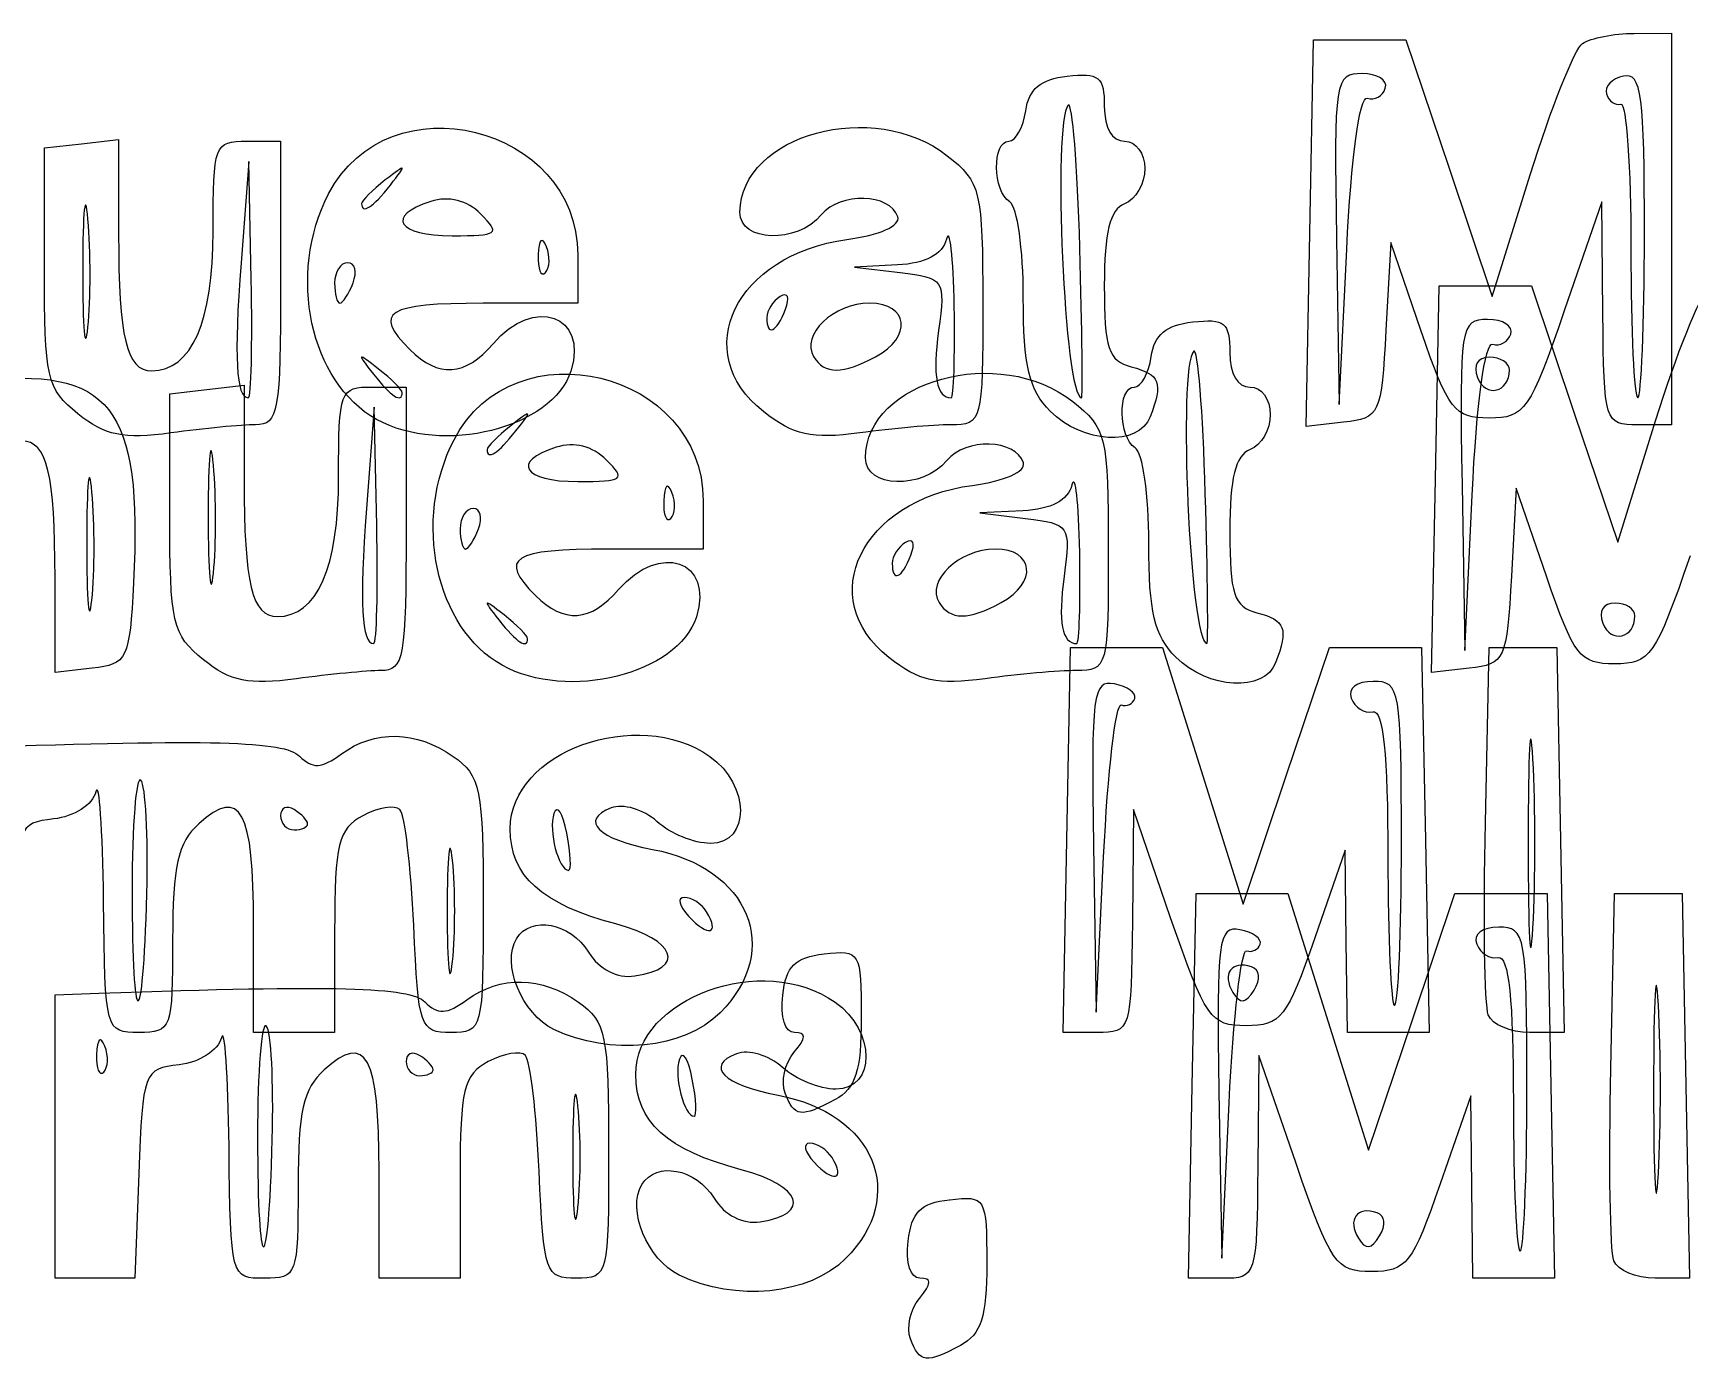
# Model space of a CAD drawing. Extents: x 0.12 to 3.39, y 0.54 to 2.4.
# Drawn here: x 2.4716 to 2.8806, y 0.5436 to 0.872 of the extents above; entities that cross this region are included whole.
import ezdxf

# ---------------------------------------------------------------- set-up
doc = ezdxf.new("R2010")
doc.units = 0
doc.layers.get('0').update_dxf_attribs({"linetype": 'CONTINUOUS'})

msp = doc.modelspace()

# ---------------------------------------------------------------- linework, layer by layer
at = {"color": 7}
for p, q in [((2.866844, 0.871981), (2.876011, 0.872036)), ((2.876011, 0.872036), (2.876011, 0.823703)), ((2.78675, 0.822635), (2.787677, 0.870365)), ((2.787677, 0.870365), (2.799063, 0.870365)), ((2.799063, 0.870365), (2.810449, 0.870365)), ((2.810449, 0.870365), (2.821104, 0.838699)), ((2.800926, 0.855949), (2.800927, 0.855949)), ((2.474343, 0.843698), (2.48351, 0.844753)), ((2.474343, 0.814231), (2.474343, 0.843698)), ((2.48351, 0.844753), (2.492676, 0.845807)), ((2.492676, 0.845807), (2.492676, 0.822525)), ((2.524343, 0.845364), (2.532676, 0.845364)), ((2.532676, 0.845364), (2.532676, 0.810364)), ((2.524808, 0.840365), (2.522909, 0.815365)), ((2.525409, 0.811198), (2.524808, 0.840365)), ((2.821104, 0.838699), (2.831758, 0.807032)), ((2.559769, 0.834531), (2.559769, 0.834531)), ((2.831758, 0.807032), (2.841126, 0.837032)), ((2.858822, 0.83037), (2.849634, 0.803703)), ((2.859083, 0.80287), (2.858822, 0.83037)), ((2.582096, 0.827374), (2.582096, 0.827374)), ((2.485122, 0.82611), (2.485121, 0.82611)), ((2.785825, 0.774909), (2.786751, 0.82264)), ((2.786751, 0.82264), (2.78675, 0.822635)), ((2.869343, 0.822276), (2.869343, 0.822276)), ((2.876011, 0.823703), (2.876011, 0.77537)), ((2.598287, 0.819323), (2.598287, 0.819323)), ((2.729962, 0.819033), (2.729963, 0.819033)), ((2.793342, 0.821199), (2.794006, 0.780365)), ((2.794006, 0.780365), (2.795841, 0.818699)), ((2.806722, 0.82037), (2.805533, 0.798703)), ((2.81415, 0.798703), (2.806722, 0.82037)), ((2.60601, 0.817288), (2.60601, 0.805365)), ((2.684932, 0.814831), (2.674343, 0.814298)), ((2.674343, 0.814298), (2.685583, 0.812923)), ((2.525409, 0.811198), (2.525409, 0.811198)), ((2.550549, 0.810365), (2.550549, 0.810365)), ((2.817727, 0.761955), (2.818653, 0.809685)), ((2.818653, 0.809685), (2.830039, 0.809685)), ((2.830039, 0.809685), (2.841425, 0.809685)), ((2.841425, 0.809685), (2.85208, 0.778019)), ((2.60601, 0.805365), (2.582676, 0.805365)), ((2.657282, 0.803871), (2.657282, 0.803871)), ((2.698957, 0.804532), (2.698957, 0.804531)), ((2.831902, 0.795269), (2.831903, 0.795269)), ((2.679562, 0.792144), (2.679562, 0.792149)), ((2.83601, 0.788895), (2.83601, 0.788895)), ((2.505319, 0.783018), (2.514486, 0.784073)), ((2.505319, 0.753551), (2.505319, 0.783018)), ((2.514486, 0.784073), (2.523653, 0.785127)), ((2.523653, 0.785127), (2.523653, 0.761845)), ((2.555319, 0.784684), (2.563653, 0.784684)), ((2.562676, 0.78329), (2.562676, 0.78329)), ((2.563653, 0.784684), (2.563653, 0.749684)), ((2.482637, 0.778053), (2.482637, 0.778054)), ((2.555784, 0.779685), (2.553885, 0.754685)), ((2.556385, 0.750518), (2.555784, 0.779685)), ((2.651843, 0.778616), (2.651843, 0.778615)), ((2.722676, 0.778698), (2.722677, 0.778698)), ((2.85208, 0.778019), (2.862734, 0.746352)), ((2.556377, 0.776683), (2.556377, 0.776683)), ((2.590745, 0.773851), (2.590745, 0.773851)), ((2.795084, 0.775973), (2.785825, 0.774909)), ((2.862734, 0.746352), (2.872102, 0.776352)), ((2.876011, 0.77537), (2.867677, 0.77537)), ((2.516098, 0.76543), (2.516098, 0.76543)), ((2.613072, 0.766694), (2.613072, 0.766694)), ((2.816801, 0.714229), (2.817728, 0.76196)), ((2.817728, 0.76196), (2.817727, 0.761955)), ((2.486098, 0.758764), (2.486098, 0.758764)), ((2.629263, 0.758643), (2.629263, 0.758643)), ((2.760939, 0.758353), (2.760939, 0.758353)), ((2.824318, 0.760519), (2.824982, 0.719685)), ((2.824982, 0.719685), (2.826817, 0.758019)), ((2.837698, 0.75969), (2.836509, 0.738023)), ((2.845126, 0.738023), (2.837698, 0.75969)), ((2.636986, 0.756608), (2.636986, 0.744685)), ((2.715909, 0.754151), (2.70532, 0.753618)), ((2.70532, 0.753618), (2.716559, 0.752243)), ((2.556385, 0.750518), (2.556385, 0.750518)), ((2.581525, 0.749685), (2.581525, 0.749685)), ((2.636986, 0.744685), (2.613653, 0.744685)), ((2.688258, 0.743191), (2.688258, 0.743191)), ((2.729933, 0.743852), (2.729933, 0.743851)), ((2.476986, 0.714242), (2.476986, 0.737524)), ((2.710539, 0.731464), (2.710539, 0.731469)), ((2.866986, 0.728215), (2.866986, 0.728215)), ((2.593653, 0.72261), (2.593653, 0.72261)), ((2.726752, 0.672865), (2.727676, 0.720365)), ((2.727676, 0.720365), (2.739025, 0.720365)), ((2.739025, 0.720365), (2.750373, 0.720365)), ((2.750373, 0.720365), (2.760313, 0.688698)), ((2.780912, 0.688698), (2.791571, 0.720365)), ((2.791571, 0.720365), (2.802957, 0.720365)), ((2.802957, 0.720365), (2.814343, 0.720365)), ((2.814343, 0.720365), (2.815267, 0.672865)), ((2.830072, 0.677208), (2.83101, 0.720365)), ((2.83101, 0.720365), (2.839343, 0.720365)), ((2.839343, 0.720365), (2.847676, 0.720365)), ((2.847676, 0.720365), (2.848601, 0.672865)), ((2.513614, 0.717373), (2.513614, 0.717374)), ((2.587353, 0.716003), (2.587353, 0.716003)), ((2.68282, 0.717936), (2.68282, 0.717935)), ((2.753653, 0.718018), (2.753653, 0.718018)), ((2.486153, 0.715297), (2.476986, 0.714242)), ((2.826061, 0.715293), (2.816801, 0.714229)), ((2.740176, 0.706198), (2.740177, 0.706198)), ((2.841811, 0.692865), (2.841811, 0.692865)), ((2.760313, 0.688698), (2.770253, 0.657032)), ((2.770253, 0.657032), (2.780912, 0.688698)), ((2.743198, 0.680365), (2.742937, 0.652865)), ((2.752386, 0.653698), (2.743198, 0.680365)), ((2.539343, 0.676835), (2.539343, 0.676835)), ((2.60333, 0.674531), (2.603329, 0.674531)), ((2.725826, 0.625365), (2.726751, 0.672865)), ((2.726751, 0.672865), (2.726752, 0.672865)), ((2.733342, 0.671443), (2.734006, 0.630365)), ((2.809343, 0.672031), (2.809343, 0.672031)), ((2.815267, 0.672865), (2.816192, 0.625365)), ((2.848601, 0.672865), (2.849525, 0.625365)), ((2.575105, 0.667865), (2.575105, 0.667865)), ((2.734006, 0.630365), (2.735841, 0.668698)), ((2.795489, 0.670365), (2.787965, 0.648698)), ((2.795749, 0.647865), (2.795489, 0.670365)), ((2.499637, 0.659682), (2.499637, 0.659682)), ((2.757728, 0.612185), (2.758652, 0.659685)), ((2.758652, 0.659685), (2.770001, 0.659685)), ((2.770001, 0.659685), (2.781349, 0.659685)), ((2.781349, 0.659685), (2.791289, 0.628018)), ((2.811888, 0.628018), (2.822547, 0.659685)), ((2.822547, 0.659685), (2.833933, 0.659685)), ((2.833933, 0.659685), (2.845319, 0.659685)), ((2.845319, 0.659685), (2.846244, 0.612185)), ((2.861048, 0.616528), (2.861986, 0.659685)), ((2.861986, 0.659685), (2.870319, 0.659685)), ((2.870319, 0.659685), (2.878653, 0.659685)), ((2.878653, 0.659685), (2.879577, 0.612185)), ((2.637814, 0.655143), (2.637814, 0.655143)), ((2.52601, 0.625365), (2.52601, 0.651835)), ((2.54601, 0.650248), (2.54601, 0.625365)), ((2.796009, 0.625365), (2.795749, 0.647865)), ((2.771152, 0.645518), (2.771153, 0.645518)), ((2.772362, 0.641545), (2.772362, 0.641546)), ((2.476986, 0.634685), (2.48782, 0.63506)), ((2.476986, 0.599685), (2.476986, 0.634685)), ((2.872788, 0.632185), (2.872788, 0.632185)), ((2.600104, 0.626132), (2.600104, 0.626132)), ((2.791289, 0.628018), (2.801229, 0.596352)), ((2.801229, 0.596352), (2.811888, 0.628018)), ((2.8308, 0.629708), (2.830801, 0.629708)), ((2.489263, 0.621977), (2.489263, 0.621977)), ((2.53601, 0.625365), (2.52601, 0.625365)), ((2.54601, 0.625365), (2.53601, 0.625365)), ((2.734251, 0.625365), (2.725826, 0.625365)), ((2.8061, 0.625365), (2.796009, 0.625365)), ((2.816192, 0.625365), (2.8061, 0.625365)), ((2.849525, 0.625365), (2.840996, 0.625365)), ((2.774175, 0.619685), (2.773913, 0.592185)), ((2.783362, 0.593018), (2.774175, 0.619685)), ((2.57032, 0.616155), (2.57032, 0.616155)), ((2.634306, 0.613851), (2.634306, 0.613851)), ((2.657199, 0.610407), (2.657199, 0.610407)), ((2.756802, 0.564685), (2.757727, 0.612185)), ((2.757727, 0.612185), (2.757728, 0.612185)), ((2.764318, 0.610763), (2.764982, 0.569685)), ((2.826465, 0.609685), (2.818941, 0.588018)), ((2.826725, 0.587185), (2.826465, 0.609685)), ((2.84032, 0.611351), (2.84032, 0.611351)), ((2.846244, 0.612185), (2.847168, 0.564685)), ((2.879577, 0.612185), (2.880502, 0.564685)), ((2.606081, 0.607185), (2.606081, 0.607185)), ((2.764982, 0.569685), (2.766817, 0.608018)), ((2.476987, 0.599685), (2.476986, 0.599685)), ((2.476987, 0.564685), (2.476987, 0.599685)), ((2.530613, 0.599002), (2.530613, 0.599002)), ((2.66879, 0.594463), (2.66879, 0.594463)), ((2.497679, 0.590519), (2.496706, 0.564685)), ((2.556986, 0.564685), (2.556986, 0.591155)), ((2.576986, 0.589568), (2.576986, 0.564685)), ((2.826985, 0.564685), (2.826725, 0.587185)), ((2.803338, 0.580865), (2.803338, 0.580866)), ((2.861776, 0.569028), (2.861777, 0.569028)), ((2.486846, 0.564685), (2.476987, 0.564685)), ((2.496706, 0.564685), (2.486846, 0.564685)), ((2.566986, 0.564685), (2.556986, 0.564685)), ((2.576986, 0.564685), (2.566986, 0.564685)), ((2.631081, 0.565452), (2.63108, 0.565452)), ((2.765227, 0.564685), (2.756802, 0.564685)), ((2.837076, 0.564685), (2.826985, 0.564685)), ((2.847168, 0.564685), (2.837076, 0.564685)), ((2.880502, 0.564685), (2.871972, 0.564685)), ((2.688175, 0.549727), (2.688175, 0.549727))]:
    msp.add_line(p, q, dxfattribs=at)
for points in [[(2.854085, 0.869481), (2.856061, 0.870828), (2.861802, 0.871953), (2.866844, 0.871981)], [(2.841126, 0.837032), (2.846278, 0.853532), (2.85211, 0.868134), (2.854085, 0.869481)], [(2.544503, 0.83234), (2.559224, 0.860809), (2.60601, 0.849359), (2.60601, 0.817288)], [(2.716611, 0.852865), (2.717373, 0.858235), (2.72028, 0.860664), (2.726843, 0.86142)], [(2.726843, 0.86142), (2.734736, 0.862327), (2.73601, 0.861285), (2.73601, 0.85392)], [(2.799621, 0.862032), (2.792926, 0.862032), (2.792701, 0.860567), (2.793342, 0.821199)], [(2.805371, 0.858449), (2.806028, 0.860419), (2.803441, 0.862032), (2.799621, 0.862032)], [(2.864167, 0.861443), (2.861321, 0.860851), (2.859446, 0.858865), (2.860001, 0.857032)], [(2.869343, 0.822276), (2.869343, 0.856898), (2.86862, 0.86237), (2.864167, 0.861443)], [(2.646061, 0.827865), (2.646229, 0.847028), (2.679171, 0.855993), (2.697227, 0.84179)], [(2.729963, 0.819033), (2.729386, 0.839391), (2.728105, 0.855238), (2.727115, 0.854248)], [(2.795841, 0.818699), (2.796925, 0.841317), (2.799009, 0.856588), (2.800926, 0.855949)], [(2.800927, 0.855949), (2.802714, 0.855353), (2.804714, 0.856477), (2.805371, 0.858449)], [(2.860001, 0.857032), (2.860556, 0.855199), (2.862135, 0.854074), (2.86351, 0.854532)], [(2.86351, 0.854532), (2.864885, 0.85499), (2.86601, 0.838865), (2.86601, 0.818699)], [(2.712444, 0.845365), (2.71415, 0.845365), (2.716025, 0.84874), (2.716611, 0.852865)], [(2.727115, 0.854248), (2.723114, 0.850246), (2.72619, 0.782069), (2.730374, 0.782025)], [(2.73601, 0.85392), (2.73601, 0.848538), (2.737864, 0.845365), (2.74101, 0.845365)], [(2.51601, 0.823127), (2.51601, 0.844624), (2.516286, 0.845364), (2.524343, 0.845364)], [(2.712677, 0.830365), (2.708472, 0.832964), (2.70828, 0.845365), (2.712444, 0.845365)], [(2.74101, 0.845365), (2.743813, 0.845365), (2.74601, 0.84239), (2.74601, 0.838594)], [(2.559769, 0.834531), (2.563915, 0.839818), (2.563797, 0.839936), (2.55851, 0.83579)], [(2.697227, 0.84179), (2.705544, 0.835248), (2.70601, 0.833301), (2.70601, 0.805123)], [(2.74601, 0.838594), (2.74601, 0.834869), (2.74376, 0.830959), (2.74101, 0.829904)], [(2.55851, 0.83579), (2.555302, 0.833274), (2.552677, 0.830649), (2.552677, 0.829957)], [(2.552677, 0.829957), (2.552677, 0.827213), (2.555414, 0.828979), (2.559769, 0.834531)], [(2.485121, 0.82611), (2.484417, 0.83395), (2.483831, 0.828365), (2.483819, 0.813698)], [(2.556377, 0.776683), (2.539919, 0.785805), (2.53423, 0.812474), (2.544503, 0.83234)], [(2.569715, 0.830483), (2.558478, 0.826916), (2.561566, 0.822031), (2.575058, 0.822031)], [(2.582096, 0.827374), (2.578685, 0.830785), (2.574209, 0.831909), (2.569715, 0.830483)], [(2.685041, 0.826654), (2.683112, 0.83252), (2.670855, 0.832869), (2.666144, 0.827193)], [(2.71601, 0.806835), (2.71601, 0.818643), (2.71451, 0.829232), (2.712677, 0.830365)], [(2.575058, 0.822031), (2.586416, 0.822031), (2.586997, 0.822473), (2.582096, 0.827374)], [(2.666144, 0.827193), (2.660128, 0.819944), (2.645996, 0.820417), (2.646061, 0.827865)], [(2.672475, 0.821094), (2.680461, 0.822165), (2.685748, 0.824504), (2.685041, 0.826654)], [(2.74101, 0.829904), (2.737406, 0.828521), (2.73601, 0.822878), (2.73601, 0.809696)], [(2.485099, 0.799443), (2.485816, 0.80627), (2.485826, 0.81827), (2.485122, 0.82611)], [(2.492676, 0.822525), (2.492676, 0.796832), (2.494642, 0.788698), (2.50085, 0.788698)], [(2.50085, 0.788698), (2.5107, 0.788698), (2.51601, 0.800757), (2.51601, 0.823127)], [(2.698957, 0.804531), (2.698744, 0.816906), (2.697884, 0.824406), (2.697046, 0.821198)], [(2.867677, 0.782032), (2.868593, 0.782032), (2.869343, 0.800142), (2.869343, 0.822276)], [(2.598287, 0.819323), (2.597223, 0.821982), (2.596433, 0.821192), (2.596273, 0.817309)], [(2.598024, 0.812934), (2.599132, 0.814042), (2.59925, 0.816917), (2.598287, 0.819323)], [(2.651843, 0.778615), (2.633286, 0.793258), (2.645017, 0.817411), (2.672475, 0.821094)], [(2.697046, 0.821198), (2.69604, 0.81735), (2.691917, 0.815183), (2.684932, 0.814831)], [(2.730374, 0.782025), (2.730724, 0.782021), (2.730539, 0.798675), (2.729962, 0.819033)], [(2.86601, 0.818699), (2.86601, 0.798532), (2.86676, 0.782032), (2.867677, 0.782032)], [(2.482637, 0.778054), (2.474932, 0.784288), (2.474343, 0.786857), (2.474343, 0.814231)], [(2.522909, 0.815365), (2.521123, 0.791866), (2.521651, 0.782031), (2.524699, 0.782031)], [(2.549239, 0.815365), (2.547463, 0.815365), (2.54601, 0.813115), (2.54601, 0.810365)], [(2.550549, 0.810365), (2.551604, 0.813115), (2.551014, 0.815365), (2.549239, 0.815365)], [(2.596273, 0.817309), (2.596129, 0.813795), (2.596917, 0.811827), (2.598024, 0.812934)], [(2.483819, 0.813698), (2.483808, 0.799031), (2.484384, 0.792617), (2.485099, 0.799443)], [(2.524699, 0.782031), (2.52542, 0.782031), (2.525739, 0.795156), (2.525409, 0.811198)], [(2.532676, 0.810364), (2.532676, 0.778462), (2.532127, 0.775364), (2.526475, 0.775364)], [(2.54601, 0.810365), (2.54601, 0.807615), (2.5466, 0.805365), (2.54732, 0.805365)], [(2.54732, 0.805365), (2.54804, 0.805365), (2.549494, 0.807615), (2.550549, 0.810365)], [(2.685583, 0.812923), (2.696536, 0.811584), (2.696779, 0.811219), (2.695095, 0.798667)], [(2.585116, 0.795365), (2.595252, 0.807202), (2.608718, 0.802481), (2.604322, 0.788632)], [(2.655972, 0.807008), (2.65416, 0.805888), (2.652677, 0.80356), (2.652677, 0.801835)], [(2.657282, 0.803871), (2.65842, 0.806838), (2.657862, 0.808176), (2.655972, 0.807008)], [(2.722677, 0.778698), (2.71739, 0.783985), (2.71601, 0.789809), (2.71601, 0.806835)], [(2.73601, 0.809696), (2.73601, 0.794211), (2.737032, 0.79114), (2.742676, 0.789664)], [(2.872102, 0.776352), (2.877254, 0.792852), (2.883086, 0.807454), (2.885062, 0.808801)], [(2.582676, 0.805365), (2.55883, 0.805365), (2.55535, 0.803167), (2.564581, 0.793936)], [(2.652677, 0.801835), (2.652677, 0.79704), (2.655066, 0.798097), (2.657282, 0.803871)], [(2.678085, 0.805365), (2.669206, 0.805365), (2.660961, 0.797504), (2.664253, 0.792177)], [(2.679562, 0.792149), (2.688677, 0.797026), (2.687744, 0.805365), (2.678085, 0.805365)], [(2.70601, 0.805123), (2.70601, 0.776073), (2.705823, 0.775365), (2.698142, 0.775365)], [(2.698232, 0.782032), (2.698843, 0.782032), (2.699169, 0.792157), (2.698957, 0.804532)], [(2.757819, 0.80074), (2.765712, 0.801647), (2.766986, 0.800605), (2.766986, 0.79324)], [(2.849634, 0.803703), (2.84106, 0.778815), (2.839818, 0.777036), (2.831013, 0.777036)], [(2.867677, 0.77537), (2.859483, 0.77537), (2.85934, 0.775829), (2.859083, 0.80287)], [(2.575479, 0.77166), (2.590201, 0.800129), (2.636986, 0.788679), (2.636986, 0.756608)], [(2.695095, 0.798667), (2.693574, 0.787324), (2.694572, 0.782032), (2.698232, 0.782032)], [(2.747587, 0.792185), (2.74835, 0.797555), (2.751256, 0.799984), (2.757819, 0.80074)], [(2.805533, 0.798703), (2.804387, 0.777827), (2.804006, 0.776998), (2.795084, 0.775973)], [(2.831013, 0.777036), (2.822385, 0.777036), (2.820943, 0.77889), (2.81415, 0.798703)], [(2.830597, 0.801352), (2.823902, 0.801352), (2.823677, 0.799887), (2.824318, 0.760519)], [(2.836347, 0.797769), (2.837004, 0.799739), (2.834417, 0.801352), (2.830597, 0.801352)], [(2.831903, 0.795269), (2.833691, 0.794673), (2.835691, 0.795797), (2.836347, 0.797769)], [(2.564581, 0.793936), (2.571634, 0.786883), (2.578248, 0.787343), (2.585116, 0.795365)], [(2.677037, 0.767185), (2.677205, 0.786348), (2.710147, 0.795313), (2.728203, 0.78111)], [(2.758091, 0.793568), (2.75409, 0.789566), (2.757166, 0.721389), (2.76135, 0.721345)], [(2.760939, 0.758353), (2.760362, 0.778711), (2.759081, 0.794558), (2.758091, 0.793568)], [(2.826817, 0.758019), (2.827901, 0.780637), (2.829985, 0.795908), (2.831902, 0.795269)], [(2.45727, 0.786118), (2.490831, 0.789916), (2.498617, 0.780002), (2.496356, 0.736351)], [(2.556843, 0.789123), (2.551556, 0.79327), (2.551438, 0.793152), (2.555585, 0.787865)], [(2.664253, 0.792177), (2.666971, 0.787779), (2.671382, 0.787771), (2.679562, 0.792144)], [(2.742676, 0.789664), (2.749765, 0.78781), (2.75055, 0.785722), (2.74732, 0.777304)], [(2.743421, 0.784685), (2.745127, 0.784685), (2.747002, 0.78806), (2.747587, 0.792185)], [(2.766986, 0.79324), (2.766986, 0.787858), (2.76884, 0.784685), (2.771986, 0.784685)], [(2.831115, 0.792032), (2.828141, 0.792032), (2.82697, 0.790077), (2.828131, 0.787051)], [(2.83601, 0.788895), (2.83601, 0.79062), (2.833807, 0.792032), (2.831115, 0.792032)], [(2.555585, 0.787865), (2.559939, 0.782312), (2.562676, 0.780547), (2.562676, 0.78329)], [(2.604322, 0.788632), (2.599837, 0.7745), (2.572573, 0.767706), (2.556377, 0.776683)], [(2.562676, 0.78329), (2.562676, 0.783982), (2.560051, 0.786607), (2.556843, 0.789123)], [(2.828131, 0.787051), (2.830098, 0.781923), (2.83601, 0.783307), (2.83601, 0.788895)], [(2.546986, 0.762447), (2.546986, 0.783944), (2.547263, 0.784684), (2.555319, 0.784684)], [(2.743653, 0.769685), (2.739448, 0.772284), (2.739256, 0.784685), (2.743421, 0.784685)], [(2.771986, 0.784685), (2.774789, 0.784685), (2.776986, 0.78171), (2.776986, 0.777914)], [(2.505603, 0.773353), (2.493876, 0.771746), (2.489267, 0.772689), (2.482637, 0.778053)], [(2.590745, 0.773851), (2.594891, 0.779138), (2.594773, 0.779256), (2.589486, 0.77511)], [(2.675642, 0.773374), (2.663742, 0.771754), (2.659298, 0.772734), (2.651843, 0.778616)], [(2.74732, 0.777304), (2.744494, 0.769941), (2.73065, 0.770724), (2.722676, 0.778698)], [(2.728203, 0.78111), (2.73652, 0.774568), (2.736986, 0.772621), (2.736986, 0.744443)], [(2.776986, 0.777914), (2.776986, 0.774189), (2.774736, 0.770279), (2.771986, 0.769224)], [(2.526475, 0.775364), (2.523064, 0.775364), (2.513672, 0.77446), (2.505603, 0.773353)], [(2.516098, 0.76543), (2.515393, 0.77327), (2.514807, 0.767685), (2.514795, 0.753018)], [(2.589486, 0.77511), (2.586278, 0.772594), (2.583653, 0.769969), (2.583653, 0.769277)], [(2.583653, 0.769277), (2.583653, 0.766533), (2.58639, 0.768299), (2.590745, 0.773851)], [(2.698142, 0.775365), (2.693814, 0.775365), (2.683689, 0.774468), (2.675642, 0.773374)], [(2.476986, 0.737524), (2.476986, 0.763217), (2.475021, 0.771352), (2.468813, 0.771352)], [(2.587353, 0.716003), (2.570896, 0.725125), (2.565206, 0.751794), (2.575479, 0.77166)], [(2.600691, 0.769803), (2.589454, 0.766236), (2.592542, 0.761351), (2.606034, 0.761351)], [(2.613072, 0.766694), (2.609661, 0.770105), (2.605185, 0.771229), (2.600691, 0.769803)], [(2.716018, 0.765974), (2.714089, 0.77184), (2.701831, 0.772189), (2.69712, 0.766513)], [(2.746986, 0.746155), (2.746986, 0.757963), (2.745486, 0.768552), (2.743653, 0.769685)], [(2.771986, 0.769224), (2.768382, 0.767841), (2.766986, 0.762198), (2.766986, 0.749016)], [(2.486098, 0.758764), (2.485393, 0.766604), (2.484808, 0.761019), (2.484796, 0.746352)], [(2.516076, 0.738763), (2.516792, 0.74559), (2.516802, 0.75759), (2.516098, 0.76543)], [(2.606034, 0.761351), (2.617392, 0.761351), (2.617974, 0.761793), (2.613072, 0.766694)], [(2.69712, 0.766513), (2.691104, 0.759264), (2.676972, 0.759737), (2.677037, 0.767185)], [(2.703451, 0.760414), (2.711437, 0.761485), (2.716725, 0.763824), (2.716018, 0.765974)], [(2.523653, 0.761845), (2.523653, 0.736152), (2.525618, 0.728018), (2.531826, 0.728018)], [(2.531826, 0.728018), (2.541676, 0.728018), (2.546986, 0.740077), (2.546986, 0.762447)], [(2.629263, 0.758643), (2.628199, 0.761302), (2.627409, 0.760512), (2.627249, 0.756629)], [(2.729933, 0.743851), (2.729721, 0.756226), (2.728861, 0.763726), (2.728022, 0.760518)], [(2.486076, 0.732097), (2.486793, 0.738924), (2.486803, 0.750924), (2.486098, 0.758764)], [(2.627249, 0.756629), (2.627105, 0.753115), (2.627893, 0.751147), (2.629, 0.752254)], [(2.629, 0.752254), (2.630108, 0.753362), (2.630226, 0.756237), (2.629263, 0.758643)], [(2.68282, 0.717935), (2.664263, 0.732578), (2.675993, 0.756731), (2.703451, 0.760414)], [(2.728022, 0.760518), (2.727016, 0.75667), (2.722893, 0.754503), (2.715909, 0.754151)], [(2.76135, 0.721345), (2.7617, 0.721341), (2.761515, 0.737995), (2.760939, 0.758353)], [(2.513614, 0.717374), (2.505908, 0.723608), (2.505319, 0.726177), (2.505319, 0.753551)], [(2.514795, 0.753018), (2.514784, 0.738351), (2.51536, 0.731937), (2.516076, 0.738763)], [(2.553885, 0.754685), (2.552099, 0.731186), (2.552628, 0.721351), (2.555675, 0.721351)], [(2.580215, 0.754685), (2.578439, 0.754685), (2.576986, 0.752435), (2.576986, 0.749685)], [(2.581525, 0.749685), (2.582581, 0.752435), (2.581991, 0.754685), (2.580215, 0.754685)], [(2.555675, 0.721351), (2.556396, 0.721351), (2.556715, 0.734476), (2.556385, 0.750518)], [(2.563653, 0.749684), (2.563653, 0.717782), (2.563104, 0.714684), (2.557451, 0.714684)], [(2.576986, 0.749685), (2.576986, 0.746935), (2.577576, 0.744685), (2.578296, 0.744685)], [(2.578296, 0.744685), (2.579016, 0.744685), (2.58047, 0.746935), (2.581525, 0.749685)], [(2.716559, 0.752243), (2.727512, 0.750904), (2.727755, 0.750539), (2.726071, 0.737987)], [(2.766986, 0.749016), (2.766986, 0.733531), (2.768008, 0.73046), (2.773653, 0.728984)], [(2.484796, 0.746352), (2.484785, 0.731685), (2.48536, 0.725271), (2.486076, 0.732097)], [(2.613653, 0.744685), (2.589806, 0.744685), (2.586327, 0.742487), (2.595557, 0.733256)], [(2.616093, 0.734685), (2.626228, 0.746522), (2.639694, 0.741801), (2.635298, 0.727952)], [(2.686948, 0.746328), (2.685136, 0.745208), (2.683653, 0.74288), (2.683653, 0.741155)], [(2.688258, 0.743191), (2.689396, 0.746158), (2.688838, 0.747496), (2.686948, 0.746328)], [(2.709061, 0.744685), (2.700182, 0.744685), (2.691937, 0.736824), (2.695229, 0.731497)], [(2.710539, 0.731469), (2.719653, 0.736346), (2.71872, 0.744685), (2.709061, 0.744685)], [(2.736986, 0.744443), (2.736986, 0.715393), (2.7368, 0.714685), (2.729118, 0.714685)], [(2.753653, 0.718018), (2.748366, 0.723305), (2.746986, 0.729129), (2.746986, 0.746155)], [(2.683653, 0.741155), (2.683653, 0.73636), (2.686042, 0.737417), (2.688258, 0.743191)], [(2.729208, 0.721352), (2.72982, 0.721352), (2.730145, 0.731477), (2.729933, 0.743852)], [(2.880611, 0.743023), (2.872036, 0.718135), (2.870794, 0.716356), (2.861989, 0.716356)], [(2.496356, 0.736351), (2.495369, 0.717308), (2.494881, 0.716301), (2.486153, 0.715297)], [(2.726071, 0.737987), (2.72455, 0.726644), (2.725548, 0.721352), (2.729208, 0.721352)], [(2.836509, 0.738023), (2.835364, 0.717147), (2.834982, 0.716318), (2.826061, 0.715293)], [(2.861989, 0.716356), (2.853361, 0.716356), (2.851919, 0.71821), (2.845126, 0.738023)], [(2.587819, 0.728443), (2.582532, 0.73259), (2.582415, 0.732472), (2.586561, 0.727185)], [(2.595557, 0.733256), (2.60261, 0.726203), (2.609224, 0.726663), (2.616093, 0.734685)], [(2.593653, 0.72261), (2.593653, 0.723302), (2.591028, 0.725927), (2.587819, 0.728443)], [(2.695229, 0.731497), (2.697948, 0.727099), (2.702358, 0.727091), (2.710539, 0.731464)], [(2.773653, 0.728984), (2.780741, 0.72713), (2.781526, 0.725042), (2.778296, 0.716624)], [(2.862091, 0.731352), (2.859117, 0.731352), (2.857946, 0.729397), (2.859107, 0.726371)], [(2.859107, 0.726371), (2.861075, 0.721243), (2.866986, 0.722627), (2.866986, 0.728215)], [(2.866986, 0.728215), (2.866986, 0.72994), (2.864783, 0.731352), (2.862091, 0.731352)], [(2.586561, 0.727185), (2.590915, 0.721632), (2.593653, 0.719867), (2.593653, 0.72261)], [(2.635298, 0.727952), (2.630813, 0.71382), (2.60355, 0.707026), (2.587353, 0.716003)], [(2.536579, 0.712673), (2.524852, 0.711066), (2.520244, 0.712009), (2.513614, 0.717373)], [(2.706618, 0.712694), (2.694719, 0.711074), (2.690275, 0.712054), (2.68282, 0.717936)], [(2.778296, 0.716624), (2.775471, 0.709261), (2.761626, 0.710044), (2.753653, 0.718018)], [(2.557451, 0.714684), (2.55404, 0.714684), (2.544648, 0.71378), (2.536579, 0.712673)], [(2.729118, 0.714685), (2.724791, 0.714685), (2.714666, 0.713788), (2.706618, 0.712694)], [(2.73851, 0.711397), (2.733181, 0.712424), (2.732734, 0.70897), (2.733342, 0.671443)], [(2.802399, 0.712031), (2.798251, 0.712031), (2.79607, 0.710354), (2.796982, 0.707865)], [(2.809343, 0.672031), (2.809343, 0.710343), (2.80905, 0.712031), (2.802399, 0.712031)], [(2.74351, 0.707819), (2.743968, 0.709169), (2.741718, 0.710779), (2.73851, 0.711397)], [(2.740177, 0.706198), (2.741552, 0.70574), (2.743052, 0.70647), (2.74351, 0.707819)], [(2.796982, 0.707865), (2.797822, 0.705573), (2.800198, 0.704073), (2.80226, 0.704531)], [(2.589343, 0.675639), (2.589343, 0.69466), (2.620712, 0.70604), (2.638601, 0.693509)], [(2.735841, 0.668698), (2.73685, 0.689782), (2.738801, 0.706657), (2.740176, 0.706198)], [(2.80226, 0.704531), (2.804861, 0.705109), (2.80601, 0.69413), (2.80601, 0.668698)], [(2.841811, 0.692865), (2.84116, 0.704323), (2.840628, 0.694948), (2.840628, 0.672031)], [(2.547669, 0.694105), (2.555926, 0.700143), (2.566112, 0.699923), (2.575268, 0.69351)], [(2.456843, 0.69574), (2.515768, 0.697776), (2.5336, 0.697299), (2.537314, 0.693585)], [(2.537314, 0.693585), (2.540523, 0.690376), (2.54272, 0.690486), (2.547669, 0.694105)], [(2.575268, 0.69351), (2.582035, 0.68877), (2.582677, 0.685592), (2.582677, 0.656843)], [(2.638601, 0.693509), (2.648604, 0.686503), (2.648719, 0.672031), (2.638773, 0.672031)], [(2.841811, 0.651198), (2.842462, 0.662656), (2.842462, 0.681406), (2.841811, 0.692865)], [(2.488957, 0.657865), (2.488744, 0.67574), (2.487901, 0.687831), (2.487084, 0.684734)], [(2.498165, 0.687654), (2.49698, 0.68884), (2.49601, 0.67656), (2.49601, 0.660365)], [(2.499637, 0.659682), (2.500012, 0.673881), (2.49935, 0.686469), (2.498165, 0.687654)], [(2.487084, 0.684734), (2.486259, 0.681602), (2.481621, 0.678642), (2.476638, 0.678067)], [(2.52601, 0.651835), (2.52601, 0.680315), (2.522818, 0.68621), (2.512467, 0.676842)], [(2.53601, 0.680365), (2.534177, 0.681498), (2.532677, 0.680836), (2.532677, 0.678895)], [(2.539343, 0.676835), (2.539343, 0.677644), (2.537843, 0.679232), (2.53601, 0.680365)], [(2.562116, 0.68037), (2.560905, 0.681581), (2.556786, 0.680898), (2.552962, 0.678851)], [(2.565517, 0.651767), (2.564858, 0.666288), (2.563327, 0.679159), (2.562116, 0.68037)], [(2.600144, 0.679421), (2.598726, 0.67518), (2.601262, 0.665365), (2.603776, 0.665365)], [(2.603329, 0.674531), (2.602364, 0.679573), (2.60093, 0.681774), (2.600144, 0.679421)], [(2.614256, 0.680793), (2.606341, 0.677755), (2.611011, 0.673086), (2.624493, 0.670557)], [(2.625563, 0.677436), (2.622279, 0.680408), (2.617191, 0.681919), (2.614256, 0.680793)], [(2.476638, 0.678067), (2.467869, 0.677055), (2.467656, 0.676477), (2.466703, 0.651199)], [(2.512467, 0.676842), (2.507278, 0.672146), (2.50601, 0.666518), (2.50601, 0.648182)], [(2.532677, 0.678895), (2.532677, 0.676954), (2.534177, 0.675365), (2.53601, 0.675365)], [(2.53601, 0.675365), (2.537843, 0.675365), (2.539343, 0.676026), (2.539343, 0.676835)], [(2.552962, 0.678851), (2.546868, 0.67559), (2.54601, 0.67206), (2.54601, 0.650248)], [(2.615392, 0.652155), (2.597062, 0.657036), (2.589343, 0.663995), (2.589343, 0.675639)], [(2.638773, 0.672031), (2.634792, 0.672031), (2.628848, 0.674463), (2.625563, 0.677436)], [(2.830801, 0.629708), (2.829884, 0.632096), (2.829556, 0.653471), (2.830072, 0.677208)], [(2.575105, 0.667865), (2.574386, 0.67474), (2.573797, 0.669115), (2.573797, 0.655365)], [(2.603776, 0.665365), (2.604496, 0.665365), (2.604295, 0.66949), (2.60333, 0.674531)], [(2.807677, 0.632031), (2.808593, 0.632031), (2.809343, 0.650031), (2.809343, 0.672031)], [(2.840628, 0.672031), (2.840628, 0.649115), (2.84116, 0.63974), (2.841811, 0.651198)], [(2.575105, 0.642865), (2.575824, 0.64974), (2.575824, 0.66099), (2.575105, 0.667865)], [(2.624493, 0.670557), (2.648342, 0.666083), (2.65673, 0.645782), (2.641162, 0.630213)], [(2.80601, 0.668698), (2.80601, 0.648531), (2.80676, 0.632031), (2.807677, 0.632031)], [(2.49601, 0.660365), (2.49601, 0.624436), (2.498691, 0.623931), (2.499637, 0.659682)], [(2.632348, 0.658698), (2.630551, 0.658698), (2.631014, 0.656599), (2.633378, 0.654034)], [(2.637814, 0.655143), (2.636605, 0.657098), (2.634146, 0.658698), (2.632348, 0.658698)], [(2.497677, 0.625365), (2.489384, 0.625365), (2.489341, 0.625524), (2.488957, 0.657865)], [(2.573797, 0.655365), (2.573797, 0.641615), (2.574386, 0.63599), (2.575105, 0.642865)], [(2.582677, 0.656843), (2.582677, 0.62586), (2.582551, 0.625365), (2.574696, 0.625365)], [(2.633378, 0.654034), (2.638164, 0.648842), (2.641234, 0.649609), (2.637814, 0.655143)], [(2.574696, 0.625365), (2.567051, 0.625365), (2.566666, 0.626473), (2.565517, 0.651767)], [(2.590893, 0.648509), (2.594481, 0.654314), (2.604114, 0.652499), (2.608701, 0.645154)], [(2.620075, 0.639321), (2.632869, 0.641208), (2.630326, 0.648178), (2.615392, 0.652155)], [(2.742937, 0.652865), (2.742679, 0.625743), (2.742561, 0.625365), (2.734251, 0.625365)], [(2.771007, 0.627032), (2.762202, 0.627032), (2.76096, 0.62881), (2.752386, 0.653698)], [(2.769486, 0.650717), (2.764157, 0.651744), (2.76371, 0.64829), (2.764318, 0.610763)], [(2.774486, 0.647139), (2.774944, 0.648489), (2.772695, 0.650099), (2.769486, 0.650717)], [(2.833375, 0.651351), (2.829227, 0.651351), (2.827046, 0.649674), (2.827958, 0.647185)], [(2.84032, 0.611351), (2.84032, 0.649663), (2.840026, 0.651351), (2.833375, 0.651351)], [(2.50601, 0.648182), (2.50601, 0.626066), (2.505754, 0.625365), (2.497677, 0.625365)], [(2.600104, 0.626132), (2.592238, 0.629923), (2.587108, 0.642385), (2.590893, 0.648509)], [(2.787965, 0.648698), (2.781093, 0.628907), (2.779625, 0.627032), (2.771007, 0.627032)], [(2.771153, 0.645518), (2.772528, 0.64506), (2.774028, 0.64579), (2.774486, 0.647139)], [(2.827958, 0.647185), (2.828798, 0.644893), (2.831174, 0.643393), (2.833236, 0.643851)], [(2.608701, 0.645154), (2.611339, 0.64093), (2.615728, 0.638679), (2.620075, 0.639321)], [(2.620319, 0.614959), (2.620319, 0.63398), (2.651688, 0.64536), (2.669578, 0.632829)], [(2.656622, 0.634531), (2.65745, 0.641731), (2.659643, 0.643924), (2.666843, 0.644753)], [(2.666843, 0.644753), (2.675768, 0.64578), (2.67601, 0.645366), (2.67601, 0.629037)], [(2.772362, 0.641546), (2.767435, 0.643239), (2.764933, 0.639805), (2.76776, 0.635231)], [(2.766817, 0.608018), (2.767826, 0.629102), (2.769777, 0.645977), (2.771152, 0.645518)], [(2.833236, 0.643851), (2.835837, 0.644429), (2.836986, 0.63345), (2.836986, 0.608018)], [(2.872788, 0.632185), (2.872136, 0.643643), (2.871604, 0.634268), (2.871604, 0.611351)], [(2.578645, 0.633425), (2.586902, 0.639463), (2.597088, 0.639243), (2.606245, 0.63283)], [(2.772987, 0.635842), (2.774637, 0.638499), (2.774379, 0.640852), (2.772362, 0.641545)], [(2.48782, 0.63506), (2.546744, 0.637096), (2.564576, 0.636619), (2.56829, 0.632905)], [(2.65953, 0.625365), (2.657173, 0.625365), (2.655994, 0.62908), (2.656622, 0.634531)], [(2.76776, 0.635231), (2.769552, 0.632331), (2.770903, 0.632489), (2.772987, 0.635842)], [(2.56829, 0.632905), (2.571499, 0.629696), (2.573696, 0.629806), (2.578645, 0.633425)], [(2.641162, 0.630213), (2.632208, 0.621259), (2.613976, 0.619447), (2.600104, 0.626132)], [(2.606245, 0.63283), (2.613011, 0.62809), (2.613653, 0.624912), (2.613653, 0.596163)], [(2.669578, 0.632829), (2.67958, 0.625823), (2.679695, 0.611351), (2.669749, 0.611351)], [(2.872788, 0.590518), (2.873439, 0.601976), (2.873439, 0.620726), (2.872788, 0.632185)], [(2.519933, 0.597185), (2.519721, 0.61506), (2.518877, 0.627151), (2.518061, 0.624054)], [(2.529141, 0.626974), (2.527956, 0.62816), (2.526986, 0.61588), (2.526986, 0.599685)], [(2.530613, 0.599002), (2.530989, 0.613201), (2.530326, 0.625789), (2.529141, 0.626974)], [(2.67601, 0.629037), (2.67601, 0.615868), (2.674625, 0.611525), (2.669562, 0.608815)], [(2.840996, 0.625365), (2.836305, 0.625365), (2.831716, 0.627319), (2.8308, 0.629708)], [(2.489263, 0.621977), (2.488199, 0.624636), (2.487409, 0.623846), (2.487249, 0.619963)], [(2.489, 0.615588), (2.490108, 0.616696), (2.490226, 0.619571), (2.489263, 0.621977)], [(2.518061, 0.624054), (2.517235, 0.620922), (2.512597, 0.617962), (2.507614, 0.617387)], [(2.556986, 0.591155), (2.556986, 0.619635), (2.553794, 0.62553), (2.543443, 0.616162)], [(2.659379, 0.620407), (2.662487, 0.624152), (2.662524, 0.625365), (2.65953, 0.625365)], [(2.487249, 0.619963), (2.487105, 0.616449), (2.487893, 0.61448), (2.489, 0.615588)], [(2.566986, 0.619685), (2.565153, 0.620818), (2.563653, 0.620156), (2.563653, 0.618215)], [(2.563653, 0.618215), (2.563653, 0.616274), (2.565153, 0.614685), (2.566986, 0.614685)], [(2.57032, 0.616155), (2.57032, 0.616964), (2.56882, 0.618552), (2.566986, 0.619685)], [(2.583938, 0.618171), (2.577844, 0.61491), (2.576986, 0.61138), (2.576986, 0.589568)], [(2.593092, 0.61969), (2.591881, 0.620901), (2.587762, 0.620218), (2.583938, 0.618171)], [(2.596493, 0.591087), (2.595834, 0.605608), (2.594303, 0.618479), (2.593092, 0.61969)], [(2.63112, 0.618741), (2.629702, 0.6145), (2.632239, 0.604685), (2.634753, 0.604685)], [(2.634306, 0.613851), (2.63334, 0.618893), (2.631906, 0.621094), (2.63112, 0.618741)], [(2.645233, 0.620113), (2.637318, 0.617075), (2.641987, 0.612406), (2.655469, 0.609877)], [(2.65654, 0.616756), (2.653255, 0.619728), (2.648167, 0.621239), (2.645233, 0.620113)], [(2.657199, 0.610407), (2.656135, 0.613181), (2.657121, 0.617681), (2.659379, 0.620407)], [(2.507614, 0.617387), (2.498846, 0.616375), (2.498632, 0.615797), (2.497679, 0.590519)], [(2.543443, 0.616162), (2.538254, 0.611466), (2.536986, 0.605838), (2.536986, 0.587502)], [(2.566986, 0.614685), (2.56882, 0.614685), (2.57032, 0.615346), (2.57032, 0.616155)], [(2.606081, 0.607185), (2.605362, 0.61406), (2.604774, 0.608435), (2.604774, 0.594685)], [(2.646368, 0.591475), (2.628038, 0.596356), (2.620319, 0.603315), (2.620319, 0.614959)], [(2.634753, 0.604685), (2.635473, 0.604685), (2.635271, 0.60881), (2.634306, 0.613851)], [(2.669749, 0.611351), (2.665768, 0.611351), (2.659824, 0.613783), (2.65654, 0.616756)], [(2.861777, 0.569028), (2.86086, 0.571416), (2.860533, 0.592791), (2.861048, 0.616528)], [(2.655469, 0.609877), (2.679318, 0.605403), (2.687706, 0.585102), (2.672138, 0.569533)], [(2.669562, 0.608815), (2.661019, 0.604243), (2.659488, 0.604441), (2.657199, 0.610407)], [(2.838653, 0.571351), (2.83957, 0.571351), (2.84032, 0.589351), (2.84032, 0.611351)], [(2.871604, 0.611351), (2.871604, 0.588435), (2.872136, 0.57906), (2.872788, 0.590518)], [(2.606081, 0.582185), (2.6068, 0.58906), (2.6068, 0.60031), (2.606081, 0.607185)], [(2.836986, 0.608018), (2.836986, 0.587851), (2.837736, 0.571351), (2.838653, 0.571351)], [(2.528653, 0.564685), (2.52036, 0.564685), (2.520318, 0.564844), (2.519933, 0.597185)], [(2.526986, 0.599685), (2.526986, 0.563756), (2.529667, 0.563251), (2.530613, 0.599002)], [(2.663325, 0.598018), (2.661527, 0.598018), (2.661991, 0.595919), (2.664355, 0.593354)], [(2.66879, 0.594463), (2.667581, 0.596418), (2.665122, 0.598018), (2.663325, 0.598018)], [(2.604774, 0.594685), (2.604774, 0.580935), (2.605363, 0.57531), (2.606081, 0.582185)], [(2.613653, 0.596163), (2.613653, 0.56518), (2.613527, 0.564685), (2.605673, 0.564685)], [(2.621869, 0.587829), (2.625457, 0.593634), (2.63509, 0.591819), (2.639678, 0.584474)], [(2.664355, 0.593354), (2.66914, 0.588162), (2.67221, 0.588929), (2.66879, 0.594463)], [(2.605673, 0.564685), (2.598027, 0.564685), (2.597642, 0.565793), (2.596493, 0.591087)], [(2.651052, 0.578641), (2.663846, 0.580528), (2.661302, 0.587498), (2.646368, 0.591475)], [(2.773913, 0.592185), (2.773656, 0.565063), (2.773537, 0.564685), (2.765227, 0.564685)], [(2.801983, 0.566352), (2.793178, 0.566352), (2.791936, 0.56813), (2.783362, 0.593018)], [(2.536986, 0.587502), (2.536986, 0.565386), (2.536731, 0.564685), (2.528653, 0.564685)], [(2.63108, 0.565452), (2.623215, 0.569243), (2.618084, 0.581705), (2.621869, 0.587829)], [(2.697819, 0.584073), (2.706744, 0.5851), (2.706986, 0.584686), (2.706986, 0.568357)], [(2.818941, 0.588018), (2.812069, 0.568227), (2.810601, 0.566352), (2.801983, 0.566352)], [(2.639678, 0.584474), (2.642315, 0.58025), (2.646704, 0.577999), (2.651052, 0.578641)], [(2.687598, 0.573851), (2.688427, 0.581051), (2.690619, 0.583244), (2.697819, 0.584073)], [(2.803338, 0.580866), (2.798411, 0.582559), (2.795909, 0.579125), (2.798736, 0.574551)], [(2.803963, 0.575162), (2.805613, 0.577819), (2.805355, 0.580172), (2.803338, 0.580865)], [(2.690506, 0.564685), (2.688149, 0.564685), (2.686971, 0.5684), (2.687598, 0.573851)], [(2.798736, 0.574551), (2.800528, 0.571651), (2.801879, 0.571809), (2.803963, 0.575162)], [(2.672138, 0.569533), (2.663184, 0.560579), (2.644952, 0.558767), (2.631081, 0.565452)], [(2.871972, 0.564685), (2.867281, 0.564685), (2.862693, 0.566639), (2.861776, 0.569028)], [(2.690355, 0.559727), (2.693463, 0.563472), (2.6935, 0.564685), (2.690506, 0.564685)], [(2.706986, 0.568357), (2.706986, 0.555188), (2.705601, 0.550845), (2.700538, 0.548135)], [(2.688175, 0.549727), (2.687111, 0.552501), (2.688098, 0.557001), (2.690355, 0.559727)], [(2.700538, 0.548135), (2.691996, 0.543563), (2.690465, 0.543761), (2.688175, 0.549727)]]:
    msp.add_open_spline(points, degree=3, dxfattribs=at)

doc.saveas('drawing.dxf')
